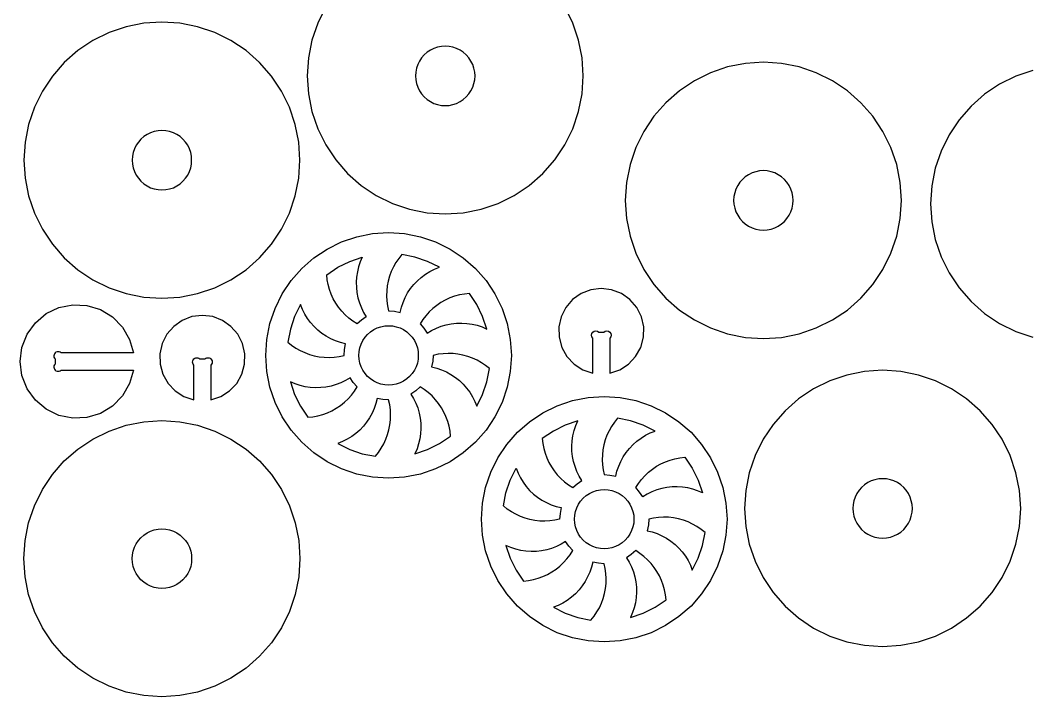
# Model space of a CAD drawing. Extents: x -604.7 to -557.8, y 393.4 to 421.
# Drawn here: x -604.74 to -589.96, y 394.31 to 404.21 of the extents above; entities that cross this region are included whole.
import ezdxf

# ---------------------------------------------------------------- set-up
doc = ezdxf.new("R2010")
doc.units = 0
doc.header["$MEASUREMENT"] = 0
doc.layers.get('0').update_dxf_attribs({"linetype": 'CONTINUOUS'})

msp = doc.modelspace()

# ---------------------------------------------------------------- linework, layer by layer
for points in [[(-600.269, 404.401), (-600.386, 404.164), (-600.471, 403.914), (-600.522, 403.654), (-600.539, 403.391), (-600.522, 403.127), (-600.471, 402.868), (-600.386, 402.617), (-600.269, 402.38), (-600.122, 402.16), (-599.948, 401.962), (-599.749, 401.787), (-599.529, 401.64), (-599.292, 401.524), (-599.042, 401.439), (-598.782, 401.387), (-598.519, 401.37), (-598.255, 401.387), (-597.995, 401.439), (-597.745, 401.524), (-597.508, 401.64), (-597.288, 401.787), (-597.09, 401.962), (-596.915, 402.16), (-596.768, 402.38), (-596.651, 402.617), (-596.566, 402.868), (-596.515, 403.127), (-596.498, 403.391), (-596.515, 403.654), (-596.566, 403.914), (-596.651, 404.164), (-596.768, 404.401)], [(-589.916, 403.47), (-590.167, 403.385), (-590.404, 403.268), (-590.623, 403.121), (-590.822, 402.947), (-590.997, 402.748), (-591.143, 402.528), (-591.26, 402.291), (-591.345, 402.041), (-591.397, 401.782), (-591.414, 401.518), (-591.397, 401.254), (-591.345, 400.995), (-591.26, 400.744), (-591.143, 400.507), (-590.997, 400.288), (-590.822, 400.089), (-590.623, 399.914), (-590.404, 399.768), (-590.167, 399.651), (-589.916, 399.566)]]:
    msp.add_lwpolyline(points)
for points in [[(-603.896, 403.761), (-604.095, 403.586), (-604.269, 403.388), (-604.416, 403.168), (-604.533, 402.931), (-604.618, 402.68), (-604.669, 402.421), (-604.686, 402.157), (-604.669, 401.893), (-604.618, 401.634), (-604.533, 401.384), (-604.416, 401.147), (-604.269, 400.927), (-604.095, 400.728), (-603.896, 400.554), (-603.676, 400.407), (-603.439, 400.29), (-603.189, 400.205), (-602.929, 400.154), (-602.666, 400.136), (-602.402, 400.154), (-602.143, 400.205), (-601.892, 400.29), (-601.655, 400.407), (-601.435, 400.554), (-601.237, 400.728), (-601.062, 400.927), (-600.915, 401.147), (-600.798, 401.384), (-600.714, 401.634), (-600.662, 401.893), (-600.645, 402.157), (-600.662, 402.421), (-600.714, 402.68), (-600.798, 402.931), (-600.915, 403.168), (-601.062, 403.388), (-601.237, 403.586), (-601.435, 403.761), (-601.655, 403.907), (-601.892, 404.024), (-602.143, 404.109), (-602.402, 404.161), (-602.666, 404.178), (-602.929, 404.161), (-603.189, 404.109), (-603.439, 404.024), (-603.676, 403.907)], [(-598.254, 403.736), (-598.301, 403.767), (-598.352, 403.793), (-598.406, 403.811), (-598.462, 403.822), (-598.519, 403.826), (-598.575, 403.822), (-598.631, 403.811), (-598.685, 403.793), (-598.736, 403.767), (-598.783, 403.736), (-598.826, 403.698), (-598.864, 403.655), (-598.895, 403.608), (-598.92, 403.557), (-598.939, 403.503), (-598.95, 403.447), (-598.954, 403.391), (-598.95, 403.334), (-598.939, 403.278), (-598.92, 403.224), (-598.895, 403.173), (-598.864, 403.126), (-598.826, 403.083), (-598.783, 403.045), (-598.736, 403.014), (-598.685, 402.989), (-598.631, 402.97), (-598.575, 402.959), (-598.519, 402.956), (-598.462, 402.959), (-598.406, 402.97), (-598.352, 402.989), (-598.301, 403.014), (-598.254, 403.045), (-598.211, 403.083), (-598.173, 403.126), (-598.142, 403.173), (-598.117, 403.224), (-598.098, 403.278), (-598.087, 403.334), (-598.083, 403.391), (-598.087, 403.447), (-598.098, 403.503), (-598.117, 403.557), (-598.142, 403.608), (-598.173, 403.655), (-598.211, 403.698)], [(-595.465, 400.338), (-595.291, 400.14), (-595.092, 399.965), (-594.872, 399.819), (-594.635, 399.702), (-594.385, 399.617), (-594.125, 399.565), (-593.862, 399.548), (-593.598, 399.565), (-593.339, 399.617), (-593.088, 399.702), (-592.851, 399.819), (-592.631, 399.965), (-592.433, 400.14), (-592.258, 400.338), (-592.111, 400.558), (-591.995, 400.795), (-591.91, 401.046), (-591.858, 401.305), (-591.841, 401.569), (-591.858, 401.832), (-591.91, 402.092), (-591.995, 402.342), (-592.111, 402.579), (-592.258, 402.799), (-592.433, 402.998), (-592.631, 403.172), (-592.851, 403.319), (-593.088, 403.436), (-593.339, 403.521), (-593.598, 403.572), (-593.862, 403.59), (-594.125, 403.572), (-594.385, 403.521), (-594.635, 403.436), (-594.872, 403.319), (-595.092, 403.172), (-595.291, 402.998), (-595.465, 402.799), (-595.612, 402.579), (-595.729, 402.342), (-595.814, 402.092), (-595.865, 401.832), (-595.883, 401.569), (-595.865, 401.305), (-595.814, 401.046), (-595.729, 400.795), (-595.612, 400.558)], [(-602.93, 402.502), (-602.973, 402.465), (-603.011, 402.422), (-603.042, 402.375), (-603.067, 402.324), (-603.086, 402.27), (-603.097, 402.214), (-603.101, 402.157), (-603.097, 402.1), (-603.086, 402.045), (-603.067, 401.991), (-603.042, 401.94), (-603.011, 401.892), (-602.973, 401.85), (-602.93, 401.812), (-602.883, 401.781), (-602.832, 401.755), (-602.778, 401.737), (-602.722, 401.726), (-602.666, 401.722), (-602.609, 401.726), (-602.553, 401.737), (-602.499, 401.755), (-602.448, 401.781), (-602.401, 401.812), (-602.358, 401.85), (-602.32, 401.892), (-602.289, 401.94), (-602.264, 401.991), (-602.245, 402.045), (-602.234, 402.1), (-602.231, 402.157), (-602.234, 402.214), (-602.245, 402.27), (-602.264, 402.324), (-602.289, 402.375), (-602.32, 402.422), (-602.358, 402.465), (-602.401, 402.502), (-602.448, 402.534), (-602.499, 402.559), (-602.553, 402.577), (-602.609, 402.589), (-602.666, 402.592), (-602.722, 402.589), (-602.778, 402.577), (-602.832, 402.559), (-602.883, 402.534)], [(-593.43, 401.625), (-593.441, 401.681), (-593.46, 401.735), (-593.485, 401.786), (-593.516, 401.834), (-593.554, 401.876), (-593.597, 401.914), (-593.644, 401.945), (-593.695, 401.971), (-593.749, 401.989), (-593.805, 402), (-593.862, 402.004), (-593.918, 402), (-593.974, 401.989), (-594.028, 401.971), (-594.079, 401.945), (-594.126, 401.914), (-594.169, 401.876), (-594.207, 401.834), (-594.238, 401.786), (-594.264, 401.735), (-594.282, 401.681), (-594.293, 401.625), (-594.297, 401.569), (-594.293, 401.512), (-594.282, 401.456), (-594.264, 401.402), (-594.238, 401.351), (-594.207, 401.304), (-594.169, 401.261), (-594.126, 401.224), (-594.079, 401.192), (-594.028, 401.167), (-593.974, 401.149), (-593.918, 401.137), (-593.862, 401.134), (-593.805, 401.137), (-593.749, 401.149), (-593.695, 401.167), (-593.644, 401.192), (-593.597, 401.224), (-593.554, 401.261), (-593.516, 401.304), (-593.485, 401.351), (-593.46, 401.402), (-593.441, 401.456), (-593.43, 401.512), (-593.427, 401.569)], [(-597.612, 398.836), (-597.687, 398.613), (-597.791, 398.402), (-597.922, 398.207), (-598.077, 398.03), (-598.254, 397.875), (-598.449, 397.745), (-598.66, 397.641), (-598.883, 397.565), (-599.113, 397.519), (-599.348, 397.504), (-599.582, 397.519), (-599.813, 397.565), (-600.035, 397.641), (-600.246, 397.745), (-600.442, 397.875), (-600.619, 398.03), (-600.774, 398.207), (-600.904, 398.402), (-601.008, 398.613), (-601.084, 398.836), (-601.13, 399.066), (-601.145, 399.301), (-601.13, 399.536), (-601.084, 399.766), (-601.008, 399.989), (-600.904, 400.2), (-600.774, 400.395), (-600.619, 400.572), (-600.442, 400.727), (-600.246, 400.857), (-600.035, 400.961), (-599.813, 401.037), (-599.582, 401.083), (-599.348, 401.098), (-599.113, 401.083), (-598.883, 401.037), (-598.66, 400.961), (-598.449, 400.857), (-598.254, 400.727), (-598.077, 400.572), (-597.922, 400.395), (-597.791, 400.2), (-597.687, 399.989), (-597.612, 399.766), (-597.566, 399.536), (-597.55, 399.301), (-597.566, 399.066)], [(-600.232, 400.337), (-600.246, 400.409), (-600.254, 400.482), (-600.092, 400.59), (-599.917, 400.677), (-599.733, 400.739), (-599.763, 400.669), (-599.788, 400.597), (-599.805, 400.522), (-599.817, 400.447), (-599.822, 400.371), (-599.82, 400.294), (-599.811, 400.219), (-599.796, 400.144), (-599.775, 400.07), (-599.747, 399.999), (-599.713, 399.931), (-599.674, 399.865), (-599.745, 399.818), (-599.809, 399.762), (-599.87, 399.802), (-599.929, 399.846), (-599.983, 399.895), (-600.034, 399.949), (-600.08, 400.006), (-600.121, 400.067), (-600.157, 400.131), (-600.187, 400.197), (-600.213, 400.266)], [(-599.348, 399.953), (-599.263, 399.947), (-599.179, 399.931), (-599.161, 400.005), (-599.136, 400.077), (-599.106, 400.147), (-599.069, 400.214), (-599.027, 400.278), (-598.979, 400.337), (-598.926, 400.392), (-598.869, 400.443), (-598.808, 400.488), (-598.743, 400.528), (-598.674, 400.562), (-598.603, 400.59), (-598.778, 400.677), (-598.962, 400.739), (-599.153, 400.777), (-599.199, 400.72), (-599.241, 400.659), (-599.277, 400.595), (-599.308, 400.529), (-599.333, 400.46), (-599.353, 400.389), (-599.367, 400.317), (-599.375, 400.244), (-599.377, 400.171), (-599.373, 400.097), (-599.363, 400.025)], [(-598.831, 399.698), (-598.783, 399.627), (-598.718, 399.666), (-598.649, 399.7), (-598.578, 399.728), (-598.505, 399.749), (-598.43, 399.765), (-598.354, 399.773), (-598.278, 399.775), (-598.202, 399.77), (-598.126, 399.759), (-598.052, 399.741), (-597.98, 399.717), (-597.91, 399.686), (-597.972, 399.871), (-598.058, 400.045), (-598.166, 400.207), (-598.239, 400.199), (-598.312, 400.186), (-598.382, 400.166), (-598.451, 400.141), (-598.518, 400.11), (-598.582, 400.074), (-598.643, 400.033), (-598.7, 399.987), (-598.753, 399.937), (-598.803, 399.882), (-598.847, 399.824), (-598.887, 399.762)], [(-600.723, 399.871), (-600.786, 399.686), (-600.824, 399.495), (-600.767, 399.449), (-600.706, 399.408), (-600.642, 399.372), (-600.575, 399.341), (-600.507, 399.316), (-600.436, 399.296), (-600.364, 399.282), (-600.291, 399.274), (-600.217, 399.272), (-600.144, 399.276), (-600.071, 399.285), (-600, 399.301), (-599.994, 399.386), (-599.977, 399.47), (-600.051, 399.488), (-600.124, 399.512), (-600.194, 399.543), (-600.261, 399.58), (-600.324, 399.622), (-600.384, 399.67), (-600.439, 399.722), (-600.49, 399.78), (-600.535, 399.841), (-600.575, 399.906), (-600.609, 399.974), (-600.637, 400.045)], [(-599.46, 399.721), (-599.404, 399.732), (-599.348, 399.736), (-599.291, 399.732), (-599.235, 399.721), (-599.181, 399.703), (-599.13, 399.678), (-599.083, 399.646), (-599.04, 399.609), (-599.003, 399.566), (-598.971, 399.518), (-598.946, 399.467), (-598.927, 399.414), (-598.916, 399.358), (-598.913, 399.301), (-598.916, 399.244), (-598.927, 399.188), (-598.946, 399.134), (-598.971, 399.083), (-599.003, 399.036), (-599.04, 398.993), (-599.083, 398.956), (-599.13, 398.924), (-599.181, 398.899), (-599.235, 398.881), (-599.291, 398.87), (-599.348, 398.866), (-599.404, 398.87), (-599.46, 398.881), (-599.514, 398.899), (-599.565, 398.924), (-599.612, 398.956), (-599.655, 398.993), (-599.693, 399.036), (-599.724, 399.083), (-599.75, 399.134), (-599.768, 399.188), (-599.779, 399.244), (-599.783, 399.301), (-599.779, 399.358), (-599.768, 399.414), (-599.75, 399.467), (-599.724, 399.518), (-599.693, 399.566), (-599.655, 399.609), (-599.612, 399.646), (-599.565, 399.678), (-599.514, 399.703)], [(-597.872, 399.107), (-597.929, 399.153), (-597.989, 399.194), (-598.053, 399.23), (-598.12, 399.261), (-598.189, 399.286), (-598.26, 399.306), (-598.332, 399.32), (-598.405, 399.328), (-598.478, 399.33), (-598.551, 399.326), (-598.624, 399.317), (-598.696, 399.301), (-598.701, 399.216), (-598.718, 399.132), (-598.644, 399.114), (-598.572, 399.09), (-598.502, 399.059), (-598.435, 399.022), (-598.371, 398.98), (-598.311, 398.932), (-598.256, 398.88), (-598.206, 398.822), (-598.16, 398.761), (-598.12, 398.696), (-598.086, 398.628), (-598.058, 398.557), (-597.972, 398.731), (-597.91, 398.916)], [(-592.116, 399.083), (-592.38, 399.066), (-592.639, 399.014), (-592.889, 398.929), (-593.127, 398.812), (-593.346, 398.665), (-593.545, 398.491), (-593.719, 398.292), (-593.866, 398.073), (-593.983, 397.836), (-594.068, 397.585), (-594.12, 397.326), (-594.137, 397.062), (-594.12, 396.798), (-594.068, 396.539), (-593.983, 396.289), (-593.866, 396.052), (-593.719, 395.832), (-593.545, 395.633), (-593.346, 395.459), (-593.127, 395.312), (-592.889, 395.195), (-592.639, 395.11), (-592.38, 395.059), (-592.116, 395.041), (-591.852, 395.059), (-591.593, 395.11), (-591.343, 395.195), (-591.106, 395.312), (-590.886, 395.459), (-590.687, 395.633), (-590.513, 395.832), (-590.366, 396.052), (-590.249, 396.289), (-590.164, 396.539), (-590.112, 396.798), (-590.095, 397.062), (-590.112, 397.326), (-590.164, 397.585), (-590.249, 397.836), (-590.366, 398.073), (-590.513, 398.292), (-590.687, 398.491), (-590.886, 398.665), (-591.106, 398.812), (-591.343, 398.929), (-591.593, 399.014), (-591.852, 399.066)], [(-600.529, 398.395), (-600.456, 398.402), (-600.384, 398.416), (-600.313, 398.436), (-600.244, 398.461), (-600.177, 398.492), (-600.113, 398.528), (-600.053, 398.569), (-599.995, 398.615), (-599.942, 398.665), (-599.893, 398.72), (-599.848, 398.778), (-599.809, 398.84), (-599.865, 398.904), (-599.912, 398.975), (-599.977, 398.935), (-600.046, 398.902), (-600.117, 398.874), (-600.19, 398.852), (-600.265, 398.837), (-600.341, 398.829), (-600.417, 398.827), (-600.494, 398.832), (-600.569, 398.843), (-600.643, 398.861), (-600.716, 398.885), (-600.786, 398.916), (-600.723, 398.731), (-600.637, 398.557)], [(-598.441, 398.12), (-598.449, 398.193), (-598.463, 398.265), (-598.483, 398.336), (-598.508, 398.405), (-598.539, 398.471), (-598.575, 398.535), (-598.616, 398.596), (-598.662, 398.653), (-598.712, 398.707), (-598.767, 398.756), (-598.825, 398.8), (-598.887, 398.84), (-598.951, 398.784), (-599.022, 398.736), (-598.982, 398.671), (-598.948, 398.603), (-598.921, 398.532), (-598.899, 398.458), (-598.884, 398.383), (-598.876, 398.308), (-598.874, 398.231), (-598.879, 398.155), (-598.89, 398.08), (-598.908, 398.005), (-598.932, 397.933), (-598.962, 397.863), (-598.778, 397.925), (-598.603, 398.012)], [(-599.542, 397.825), (-599.496, 397.882), (-599.455, 397.943), (-599.419, 398.007), (-599.388, 398.073), (-599.362, 398.142), (-599.343, 398.213), (-599.329, 398.285), (-599.321, 398.358), (-599.318, 398.431), (-599.322, 398.505), (-599.332, 398.577), (-599.348, 398.649), (-599.433, 398.655), (-599.516, 398.671), (-599.535, 398.597), (-599.559, 398.525), (-599.59, 398.455), (-599.626, 398.388), (-599.669, 398.324), (-599.716, 398.265), (-599.769, 398.209), (-599.826, 398.159), (-599.888, 398.114), (-599.953, 398.074), (-600.021, 398.04), (-600.092, 398.012), (-599.917, 397.925), (-599.733, 397.863)], [(-597.618, 397.999), (-597.463, 398.176), (-597.286, 398.331), (-597.09, 398.461), (-596.879, 398.565), (-596.657, 398.641), (-596.426, 398.687), (-596.192, 398.702), (-595.957, 398.687), (-595.727, 398.641), (-595.504, 398.565), (-595.293, 398.461), (-595.098, 398.331), (-594.921, 398.176), (-594.766, 397.999), (-594.635, 397.803), (-594.531, 397.593), (-594.456, 397.37), (-594.41, 397.139), (-594.394, 396.905), (-594.41, 396.67), (-594.456, 396.44), (-594.531, 396.217), (-594.635, 396.006), (-594.766, 395.811), (-594.921, 395.634), (-595.098, 395.479), (-595.293, 395.348), (-595.504, 395.244), (-595.727, 395.169), (-595.957, 395.123), (-596.192, 395.108), (-596.426, 395.123), (-596.657, 395.169), (-596.879, 395.244), (-597.09, 395.348), (-597.286, 395.479), (-597.463, 395.634), (-597.618, 395.811), (-597.748, 396.006), (-597.852, 396.217), (-597.928, 396.44), (-597.974, 396.67), (-597.989, 396.905), (-597.974, 397.139), (-597.928, 397.37), (-597.852, 397.593), (-597.748, 397.803)], [(-604.686, 396.327), (-604.669, 396.591), (-604.618, 396.85), (-604.533, 397.1), (-604.416, 397.337), (-604.269, 397.557), (-604.095, 397.756), (-603.896, 397.93), (-603.676, 398.077), (-603.439, 398.194), (-603.189, 398.279), (-602.929, 398.33), (-602.666, 398.348), (-602.402, 398.33), (-602.143, 398.279), (-601.892, 398.194), (-601.655, 398.077), (-601.435, 397.93), (-601.237, 397.756), (-601.062, 397.557), (-600.915, 397.337), (-600.798, 397.1), (-600.714, 396.85), (-600.662, 396.591), (-600.645, 396.327), (-600.662, 396.063), (-600.714, 395.804), (-600.798, 395.553), (-600.915, 395.316), (-601.062, 395.097), (-601.237, 394.898), (-601.435, 394.724), (-601.655, 394.577), (-601.892, 394.46), (-602.143, 394.375), (-602.402, 394.323), (-602.666, 394.306), (-602.929, 394.323), (-603.189, 394.375), (-603.439, 394.46), (-603.676, 394.577), (-603.896, 394.724), (-604.095, 394.898), (-604.269, 395.097), (-604.416, 395.316), (-604.533, 395.553), (-604.618, 395.804), (-604.669, 396.063)], [(-596.653, 397.366), (-596.589, 397.422), (-596.518, 397.469), (-596.557, 397.535), (-596.591, 397.603), (-596.619, 397.674), (-596.64, 397.747), (-596.655, 397.822), (-596.664, 397.898), (-596.666, 397.975), (-596.661, 398.051), (-596.65, 398.126), (-596.632, 398.201), (-596.607, 398.273), (-596.577, 398.343), (-596.761, 398.28), (-596.936, 398.194), (-597.098, 398.086), (-597.09, 398.013), (-597.076, 397.941), (-597.057, 397.87), (-597.032, 397.801), (-597.001, 397.735), (-596.965, 397.671), (-596.924, 397.61), (-596.878, 397.552), (-596.827, 397.499), (-596.773, 397.45), (-596.714, 397.405)], [(-596.121, 398.199), (-596.152, 398.133), (-596.177, 398.064), (-596.197, 397.993), (-596.211, 397.921), (-596.219, 397.848), (-596.221, 397.774), (-596.217, 397.701), (-596.207, 397.628), (-596.192, 397.557), (-596.107, 397.551), (-596.023, 397.534), (-596.005, 397.609), (-595.98, 397.681), (-595.95, 397.751), (-595.913, 397.818), (-595.871, 397.881), (-595.823, 397.941), (-595.77, 397.996), (-595.713, 398.047), (-595.652, 398.092), (-595.587, 398.132), (-595.518, 398.166), (-595.447, 398.194), (-595.622, 398.28), (-595.806, 398.343), (-595.997, 398.381), (-596.043, 398.324), (-596.085, 398.263)], [(-595.083, 397.803), (-595.011, 397.811), (-594.902, 397.649), (-594.816, 397.475), (-594.754, 397.29), (-594.824, 397.321), (-594.896, 397.345), (-594.97, 397.363), (-595.046, 397.374), (-595.122, 397.379), (-595.198, 397.377), (-595.274, 397.368), (-595.349, 397.353), (-595.422, 397.332), (-595.493, 397.304), (-595.562, 397.27), (-595.627, 397.231), (-595.675, 397.302), (-595.731, 397.366), (-595.691, 397.428), (-595.647, 397.486), (-595.597, 397.54), (-595.544, 397.591), (-595.487, 397.637), (-595.426, 397.678), (-595.362, 397.714), (-595.295, 397.745), (-595.226, 397.77), (-595.156, 397.789)], [(-596.838, 396.99), (-596.844, 396.905), (-596.915, 396.889), (-596.988, 396.879), (-597.061, 396.876), (-597.135, 396.878), (-597.208, 396.886), (-597.28, 396.9), (-597.351, 396.919), (-597.419, 396.945), (-597.486, 396.976), (-597.55, 397.012), (-597.611, 397.053), (-597.668, 397.099), (-597.63, 397.29), (-597.567, 397.475), (-597.481, 397.649), (-597.453, 397.578), (-597.419, 397.51), (-597.379, 397.445), (-597.334, 397.383), (-597.283, 397.326), (-597.228, 397.273), (-597.168, 397.226), (-597.105, 397.184), (-597.038, 397.147), (-596.968, 397.116), (-596.896, 397.092), (-596.821, 397.074)], [(-592.461, 396.797), (-592.424, 396.755), (-592.381, 396.717), (-592.334, 396.685), (-592.283, 396.66), (-592.229, 396.642), (-592.173, 396.631), (-592.116, 396.627), (-592.059, 396.631), (-592.003, 396.642), (-591.95, 396.66), (-591.899, 396.685), (-591.851, 396.717), (-591.808, 396.755), (-591.771, 396.797), (-591.739, 396.845), (-591.714, 396.896), (-591.696, 396.95), (-591.685, 397.005), (-591.681, 397.062), (-591.685, 397.119), (-591.696, 397.175), (-591.714, 397.229), (-591.739, 397.28), (-591.771, 397.327), (-591.808, 397.37), (-591.851, 397.407), (-591.899, 397.439), (-591.95, 397.464), (-592.003, 397.482), (-592.059, 397.493), (-592.116, 397.497), (-592.173, 397.493), (-592.229, 397.482), (-592.283, 397.464), (-592.334, 397.439), (-592.381, 397.407), (-592.424, 397.37), (-592.461, 397.327), (-592.493, 397.28), (-592.518, 397.229), (-592.536, 397.175), (-592.547, 397.119), (-592.551, 397.062), (-592.547, 397.005), (-592.536, 396.95), (-592.518, 396.896), (-592.493, 396.845)], [(-596.537, 397.17), (-596.499, 397.212), (-596.457, 397.25), (-596.409, 397.282), (-596.358, 397.307), (-596.304, 397.325), (-596.248, 397.336), (-596.192, 397.34), (-596.135, 397.336), (-596.079, 397.325), (-596.025, 397.307), (-595.974, 397.282), (-595.927, 397.25), (-595.884, 397.212), (-595.847, 397.17), (-595.815, 397.122), (-595.79, 397.071), (-595.772, 397.017), (-595.76, 396.962), (-595.757, 396.905), (-595.76, 396.848), (-595.772, 396.792), (-595.79, 396.738), (-595.815, 396.687), (-595.847, 396.64), (-595.884, 396.597), (-595.927, 396.56), (-595.974, 396.528), (-596.025, 396.503), (-596.079, 396.485), (-596.135, 396.474), (-596.192, 396.47), (-596.248, 396.474), (-596.304, 396.485), (-596.358, 396.503), (-596.409, 396.528), (-596.457, 396.56), (-596.499, 396.597), (-596.537, 396.64), (-596.568, 396.687), (-596.594, 396.738), (-596.612, 396.792), (-596.623, 396.848), (-596.627, 396.905), (-596.623, 396.962), (-596.612, 397.017), (-596.594, 397.071), (-596.568, 397.122)], [(-595.54, 396.905), (-595.545, 396.82), (-595.562, 396.736), (-595.488, 396.718), (-595.416, 396.693), (-595.346, 396.663), (-595.279, 396.626), (-595.215, 396.584), (-595.155, 396.536), (-595.1, 396.483), (-595.05, 396.426), (-595.004, 396.365), (-594.964, 396.3), (-594.93, 396.231), (-594.902, 396.16), (-594.816, 396.335), (-594.754, 396.519), (-594.716, 396.71), (-594.773, 396.756), (-594.834, 396.798), (-594.897, 396.834), (-594.964, 396.865), (-595.033, 396.89), (-595.104, 396.91), (-595.176, 396.924), (-595.249, 396.932), (-595.322, 396.934), (-595.395, 396.93), (-595.468, 396.92)], [(-602.289, 396.544), (-602.264, 396.493), (-602.245, 396.439), (-602.234, 396.384), (-602.231, 396.327), (-602.234, 396.27), (-602.245, 396.214), (-602.264, 396.16), (-602.289, 396.109), (-602.32, 396.062), (-602.358, 396.019), (-602.401, 395.982), (-602.448, 395.95), (-602.499, 395.925), (-602.553, 395.907), (-602.609, 395.896), (-602.666, 395.892), (-602.722, 395.896), (-602.778, 395.907), (-602.832, 395.925), (-602.883, 395.95), (-602.93, 395.982), (-602.973, 396.019), (-603.011, 396.062), (-603.042, 396.109), (-603.067, 396.16), (-603.086, 396.214), (-603.097, 396.27), (-603.101, 396.327), (-603.097, 396.384), (-603.086, 396.439), (-603.067, 396.493), (-603.042, 396.544), (-603.011, 396.592), (-602.973, 396.634), (-602.93, 396.672), (-602.883, 396.704), (-602.832, 396.729), (-602.778, 396.747), (-602.722, 396.758), (-602.666, 396.762), (-602.609, 396.758), (-602.553, 396.747), (-602.499, 396.729), (-602.448, 396.704), (-602.401, 396.672), (-602.358, 396.634), (-602.32, 396.592)], [(-597.373, 395.998), (-597.3, 396.006), (-597.228, 396.02), (-597.157, 396.04), (-597.088, 396.065), (-597.021, 396.096), (-596.958, 396.132), (-596.897, 396.173), (-596.839, 396.219), (-596.786, 396.269), (-596.737, 396.324), (-596.692, 396.382), (-596.653, 396.444), (-596.709, 396.508), (-596.756, 396.579), (-596.822, 396.539), (-596.89, 396.505), (-596.961, 396.478), (-597.034, 396.456), (-597.109, 396.441), (-597.185, 396.433), (-597.261, 396.431), (-597.338, 396.436), (-597.413, 396.447), (-597.487, 396.465), (-597.56, 396.489), (-597.63, 396.519), (-597.567, 396.335), (-597.481, 396.16)], [(-595.285, 395.724), (-595.293, 395.797), (-595.307, 395.869), (-595.327, 395.939), (-595.352, 396.008), (-595.383, 396.075), (-595.419, 396.139), (-595.46, 396.2), (-595.506, 396.257), (-595.556, 396.311), (-595.611, 396.36), (-595.669, 396.404), (-595.731, 396.444), (-595.795, 396.388), (-595.866, 396.34), (-595.826, 396.275), (-595.792, 396.207), (-595.765, 396.135), (-595.743, 396.062), (-595.728, 395.987), (-595.72, 395.911), (-595.718, 395.835), (-595.723, 395.759), (-595.734, 395.683), (-595.752, 395.609), (-595.776, 395.537), (-595.806, 395.467), (-595.622, 395.529), (-595.447, 395.615)], [(-596.386, 395.429), (-596.34, 395.486), (-596.299, 395.547), (-596.263, 395.61), (-596.232, 395.677), (-596.206, 395.746), (-596.187, 395.817), (-596.173, 395.889), (-596.165, 395.962), (-596.162, 396.035), (-596.166, 396.108), (-596.176, 396.181), (-596.192, 396.253), (-596.277, 396.259), (-596.36, 396.275), (-596.379, 396.201), (-596.403, 396.129), (-596.434, 396.059), (-596.47, 395.992), (-596.513, 395.928), (-596.56, 395.869), (-596.613, 395.813), (-596.67, 395.763), (-596.732, 395.717), (-596.797, 395.678), (-596.865, 395.643), (-596.936, 395.615), (-596.761, 395.529), (-596.577, 395.467)]]:
    msp.add_lwpolyline(points, close=True)
for points in [[(-596.235, 400.28), (-596.386, 400.261), (-596.529, 400.206), (-596.654, 400.119), (-596.753, 400.003), (-596.822, 399.867), (-596.856, 399.718), (-596.853, 399.566), (-596.813, 399.418), (-596.738, 399.285), (-596.633, 399.174), (-596.504, 399.092), (-596.36, 399.043), (-596.36, 399.553, -1), (-596.271, 399.642), (-596.198, 399.642, -1), (-596.11, 399.553), (-596.11, 399.043), (-595.965, 399.092), (-595.836, 399.174), (-595.732, 399.285), (-595.657, 399.418), (-595.617, 399.566), (-595.613, 399.718), (-595.647, 399.867), (-595.716, 400.003), (-595.816, 400.119), (-595.941, 400.206), (-596.083, 400.261)], [(-603.084, 399.337), (-604.141, 399.337, 1), (-604.23, 399.249), (-604.23, 399.175, 1), (-604.141, 399.087), (-603.084, 399.087), (-603.14, 398.888), (-603.244, 398.708), (-603.388, 398.56), (-603.565, 398.452), (-603.763, 398.391), (-603.97, 398.381), (-604.173, 398.422), (-604.36, 398.512), (-604.518, 398.645), (-604.639, 398.814), (-604.715, 399.007), (-604.741, 399.212), (-604.715, 399.418), (-604.639, 399.611), (-604.518, 399.779), (-604.36, 399.912), (-604.173, 400.002), (-603.97, 400.043), (-603.763, 400.033), (-603.565, 399.972), (-603.388, 399.864), (-603.244, 399.716), (-603.14, 399.536)], [(-602.199, 398.65), (-602.199, 399.16, -1), (-602.111, 399.249), (-602.037, 399.249, -1), (-601.949, 399.16), (-601.949, 398.65), (-601.804, 398.699), (-601.676, 398.781), (-601.571, 398.892), (-601.496, 399.025), (-601.456, 399.172), (-601.453, 399.325), (-601.486, 399.474), (-601.555, 399.61), (-601.655, 399.726), (-601.78, 399.813), (-601.923, 399.868), (-602.074, 399.887), (-602.226, 399.868), (-602.368, 399.813), (-602.493, 399.726), (-602.593, 399.61), (-602.662, 399.474), (-602.696, 399.325), (-602.692, 399.172), (-602.652, 399.025), (-602.577, 398.892), (-602.472, 398.781), (-602.344, 398.699)]]:
    msp.add_lwpolyline(points, format="xyb", close=True)

doc.saveas('drawing.dxf')
